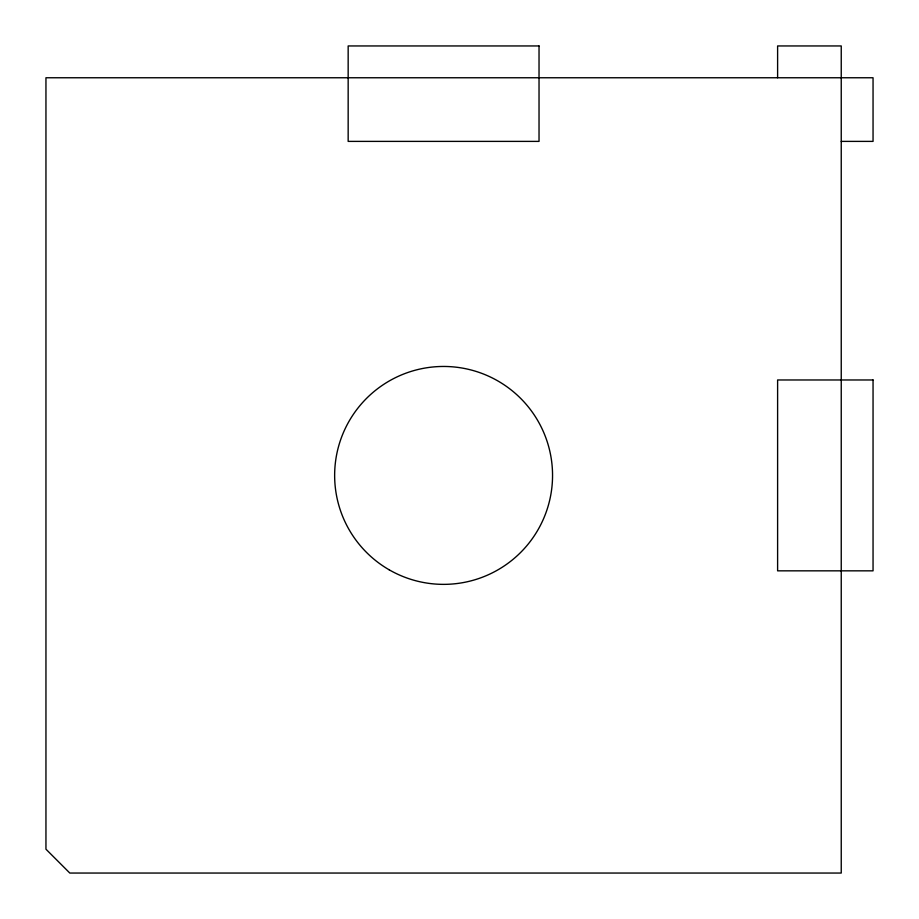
<?xml version="1.0" encoding="UTF-8"?>
<svg xmlns="http://www.w3.org/2000/svg" width="919" height="919" viewBox="0 0 919 919"><rect width="100%" height="100%" fill="white"/><g stroke="black" fill="none" stroke-linecap="round" stroke-linejoin="round"><path stroke-width="1.38" d="M841.241 141.388L873.05 141.388L873.05 77.759L45.95 77.759L45.95 849.19L69.81 873.05L841.241 873.05L841.241 45.95L777.612 45.95L777.612 77.759M539.028 45.95L348.163 45.95L348.163 141.388L539.028 141.388L539.028 45.95M873.05 379.972L777.612 379.972L777.612 570.837L873.05 570.837L873.05 379.972M389.116 569.769A108.959 108.959 0 0 0 552.549 475.41A108.959 108.959 0 0 0 389.116 381.052A108.959 108.959 0 0 0 389.116 569.769"/></g></svg>
